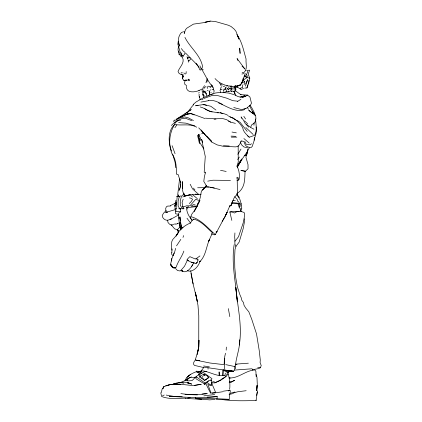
<?xml version="1.0" encoding="UTF-8"?>
<svg xmlns="http://www.w3.org/2000/svg" width="422" height="422" viewBox="0 0 422 422"><rect width="100%" height="100%" fill="white"/><g stroke="black" fill="none" stroke-linecap="round" stroke-linejoin="round"><path stroke-width="0.63" d="M180.078 188.518L179.023 190.375L180.558 185.822L180.563 181.449L180.79 182.578M171.939 252.604L171.453 244.407L171.849 241.442L172.693 239.596L177.266 234.5L178.548 232.053L176.043 236.088C179.039 230.032 184.124 225.564 190.412 223.006L192.126 220.442L193.651 219.123C201.41 220.938 206.664 227.769 212.445 232.802L208.595 241.5L209.565 239.258C206.11 246.817 205.978 255.874 199.611 261.904L200.186 261.007C198.577 266.25 193.334 272.781 187.262 270.776M193.645 219.772L193.651 219.123M223.069 92.661L225.812 91.854L226.456 91.215L226.472 89.664M203.536 95.667L202.782 94.665L202.818 92.671L201.99 90.735M223.903 89.111L225.717 88.926L225.754 87.391M180.558 185.822L180.59 184.699L180.384 187.495M232.427 88.836L231.915 88.562L231.958 86.826L231.42 85.84M244.385 218.791L244.285 222.763L243.135 228.756L239.147 242.096L235.94 246.379L234.98 249.602L234.632 257.515L234.785 267.733L235.74 277.655L237.322 286.659L239.86 294.603L241.231 297.758L241.795 300.227L243.531 302.627L243.985 305.169L245.662 307.97L248.848 311.853L251.781 319.37L256.523 333.934L259.229 350.529L260.29 360.003L260.084 362.498L261.223 365.558L260.39 367.768L258.401 368.612L252.324 369.762M225.369 373.127L224.894 375.448M242.713 84.906L242.639 87.528L240.872 87.966L240.123 88.842M186.698 85.592L184.825 84.363L184.62 82.49L185.036 81.013M238.166 145.748L238.24 162.043L236.979 166.331M198.978 340.364L198.72 347.132L197.116 354.253L198.72 347.132L198.978 340.259M253.975 125.271L254.065 122.876M225.364 399.729L222.895 399.639C233.909 401.195 245.018 400.747 256.064 400.552L256.08 400.067M200.461 371.481L202.549 369.266L203.847 367.124L223.101 369.925L222.858 375.712M186.466 86.32C185.838 93.267 194.79 92.434 199.015 90.503L202.502 88.81L203.072 89.19M199.458 98.236L199.137 95.952M222.858 375.638L223.101 369.925L228.74 370.563L224.087 369.999M198.926 374.71L195.993 376.614L195.903 378.724L203.789 383.456L204.39 384.347L205.873 383.767L206.289 382.801L208.537 380.929L210.61 379.942L211.744 380.945L211.469 385.144L210.821 385.671L207.851 384.447L210.784 392.354L210.472 393.014L215.03 392.587L215.32 391.695L211.67 383.097M229.642 389.327C230.412 383.936 229.294 378.629 228.202 373.396M226.181 350.133L226.345 347.079M234.912 232.949L234.69 237.058L235.017 241.199L238.52 236.726L243.13 223.074L244.686 215.473L244.591 213.627L244.048 212.43L240.888 211.417L235.924 211.311M175.009 207.033L175.879 200.334M186.192 71.592L186.076 73.57L185.015 74.056M224.736 368.949C223.94 363.732 224.035 358.383 225.533 353.225M245.045 171.385C244.702 180.41 245.071 188.281 236.763 193.709M235.381 368.812C235.128 359.175 239.965 349.669 239.67 339.784M180.073 55.092L179.134 54.533L179.202 53.615M178.817 214.329L175.879 213.848L175.33 213.152L175.367 212.097L175.8 211.301L177.245 196.188L178.77 196.045L179.514 196.731M256.064 400.552L257.431 391.299L256.724 390.076L257.098 385.297L256.729 390.73M207.65 87.444L207.724 86.557M216.275 399.428L223.834 399.708L229.23 399.302L229.642 394.412L230.37 391.236M205.693 92.761L205.836 91.141M180.685 229.99C179.397 224.462 178.453 218.686 178.712 213.015L180.294 212.24L180.521 209.075L181.275 208.626M256.724 390.076L257.278 384.384L256.977 377.342L256.048 374.435M171.554 252.446L171.622 254.176L172.477 255.194L173.4 255.521M179.572 178.917L177.725 194.626L178.332 196.088M212.852 94.491L212.952 93.605M241.632 203.262L241.421 205.187L240.434 206.163M224.182 363.595L224.741 358.478M182.246 208.684L183.153 208.964L183.918 208.431L183.359 207.318L182.346 206.632L182.573 204.644L182.077 202.713L183.148 199.205M170.62 264.183L172.867 267.226L174.676 267.574C172.703 267.617 170.968 266.113 170.62 264.183L171.849 258.739L171.406 261.002L171.575 259.245L174.249 252.773M244.718 88.098L246.96 87.961L248.59 83.35L248.954 80.322M239.3 345.038C242.508 325.673 237.47 306.509 235.766 287.292L237.343 301.915C235.935 282.867 231.177 263.824 234.147 244.676M247.767 149.831L247.429 152.353L245.899 157.058L248.02 164.633L248.02 168.821L245.435 171.242L241.004 170.509L245.435 171.242M236.99 180.505L238.214 180.215L238.551 177.725M195.37 397.477L195.787 398.679L216.945 398.716L217.246 396.553C201.289 398.7 185.316 396.975 169.327 396.427L182.251 396.775M239.058 207.26L239.205 206.226M247.746 149.821L246.617 154.98L244.201 155.776M213.859 92.576L214.144 90.651L213.189 89.417L212.139 89.39M244.101 84.764L244.581 81.662L243.083 80.243L245.224 73.264M231.704 90.793L231.172 91.716M203.61 375.316L204.533 375.411L200.513 372.874L198.883 373.903L198.704 375.026L199.611 375.227L200.403 376.292L199.595 377.136M236.969 178.316L237.153 177.177L237.454 192.859L236.937 194.589L234.379 197.274L230.855 205.672L229.251 206.616L229.958 205.577L224.91 217.05L222.188 221.276M178.047 196.399L178.321 194.769M183.718 80.249L185.1 80.322L184.483 80.57L183.718 80.249L182.346 78.555L183.259 75.955L183.122 76.683L182.61 74.773M197.733 372.505L197.802 372.151L199.437 371.476L201.305 371.355M189.188 79.948L189.035 80.797L188.718 79.099L189.188 79.948L187.695 80.011M225.717 88.926L226.076 87.08M246.875 153.698L246.617 154.98L244.713 155.285M247.128 152.416L247.635 149.857M256.592 395.419L257.283 392.049L257.209 392.386M243.32 77.885L241.743 83.329L242.74 80.09M184.641 31.618L184.224 33.517L185.511 29.656L186.825 28.179L193.429 24.128L204.079 22.609L210.293 21.1L215.315 21.501L228.233 25.204L231.008 26.454L234.3 29.202L235.924 31.254L238.942 39.093L237.322 35.321M180.632 120.149L176.174 121.204L175.784 122.913L173.331 123.604L171.364 125.498M174.333 206.152L174.639 204.802M206.928 82.116L207.635 79.041M248.59 83.35L249.782 78.154L248.205 74.267L249.581 70.173L247.466 70.384L247.598 71.893L246.532 74.578L244.132 76.24L247.113 77.579L249.782 78.154M203.298 97.962L203.631 96.527L202.782 94.665M246.96 87.961L247.698 84.811M176.438 202.623L175.942 204.702L176.428 203.736M178.569 232.469L177.578 229.531L179.445 227.553L180.537 227.368M178.274 41.171L177.852 44.146L180.147 51.901L181.745 55.831L182.457 55.883L183.76 55.187L184.915 54.032L184.625 52.486M175.636 248.358L174.671 251.939M200.012 99.465L200.16 98.896M205.535 172.144L204.359 176.897L203.794 181.423L206.268 185.553L202.491 190.09L206.543 185.706L201.41 191.119L200.207 197.733L198.298 203.889L199.954 200.065L194.262 211.369L197.987 204.464L195.154 209.602L191.799 214.181L190.338 217.826L191.999 220.353M240.419 210.188L240.962 208.199M175.088 205.889L175.626 203.931M205.968 82.786L207.102 78.677M178.728 46.251C178.095 48.145 177.414 50.862 179.155 52.381L178.269 51.146L178.854 52.286L179.134 54.533M195.254 359.845L197.939 351.573L198.757 346.784L198.778 315.672L197.976 305.291L195.439 292.631L197.327 301.345L193.097 283.911L190.712 270.845M254.002 140.141C255.204 135.837 257.373 131.453 256.091 126.895M173.489 254.941L174.413 252.509M182.853 76.087L182.346 78.555L183.064 77.479M203.905 88.599L204.681 87.354M250.8 127.085L251.438 125.076L254.83 122.586L255.932 118.782L255.674 115.596L252.44 111.403L253.575 113.502M196.378 372.083L196.715 371.043L197.195 371.355M203.868 148.971L199.748 142.488L198.878 137.361L199.917 134.207M204.164 96.311L204.77 95.741M199.047 95.53L199.131 94.19M241.743 83.329L242.107 82.301L240.376 85.413C231.52 87.929 221.218 85.613 215.035 78.561M245.377 86.109L247.667 79.637L245.609 83.973M196.161 259.039L196.082 258.718L197.459 258.981L198.097 259.883L197.264 262.231L195.972 263.47L191.366 262.083M183.871 251.069C181.935 256.766 177.868 261.534 176.148 267.237L175.668 267.464L175.657 267.991M182.984 237.407L183.639 235.597M184.989 380.86C186.508 376.055 191.709 373.507 196.082 371.771L199.653 372.193L201.484 373.312M167.297 211.971L165.572 212.419L167.149 212.366L167.297 211.971L174.655 209.787M228.845 90.894L228.45 91.716L226.456 91.215M169.808 384.511L177.81 384.247M236.837 34.477C242.038 41.667 243.615 50.614 246.058 58.964C245.588 63.237 247.804 68.971 244.248 72.267L242.149 72.763M203.214 95.003L203.678 93.948M196.383 258.897L195.033 258.876L189.831 256.65L187.658 258.834L187.004 260.026L187.421 260.158L184.519 266.219L181.133 270.17M181.502 270.618C186.608 274.754 191.973 266.889 193.709 262.737M180.521 209.075L178.986 208.7L179.471 207.708M162.86 388.625L163.958 386.578L169.602 384.806L165.82 385.777L169.106 384.875M204.39 384.347L205.034 383.055L208.537 380.929M208.779 95.715L209.708 93.869L209.164 90.915L209.708 93.869M200.534 372.135L201.215 370.78C209.528 371.065 216.813 377.337 225.369 375.311M210.863 380.818L211.96 378.639L202.887 372.178L200.898 373.444M234.774 91.231L235.497 89.643L235.154 87.618M196.694 127.191C189.926 123.261 181.845 125.914 174.624 124.464C169.227 133.257 168.151 144.245 172.023 153.845C176.211 159.574 176.396 166.785 176.422 173.595L176.269 174.028L178.168 174.581L180.843 183.095M198.72 93.093L199.168 92.307M162.908 388.583L163.958 386.578L162.032 389.369L161.42 392.402L160.777 392.813L161.626 396.48C169.106 399.544 177.804 398.22 185.749 398.152M203.91 91.643L203.499 92.423L203.488 90.651M249.333 147.769L247.039 152.057L238.741 163.984M180.458 55.551L181.26 54.67L182.341 57.107M233.028 91.558L234.004 91.484M241.679 159.115L237.407 166.875L241.679 159.115L237.744 165.508L241.906 159.21L240.028 161.795M226.64 374.921L227.933 372.04M211.369 233.82L214.202 234.843L215.283 234.627L227.2 212.298L225.585 215.041M237.28 167.107L241.104 160.687L238.24 164.664M237.797 154.31L240.988 149.077M194.843 360.573L193.793 362.287L193.55 364.175L194.389 365.378L203.773 367.567M180.843 239.358L176.533 245.836M175.615 202.576L174.972 203.589L175.589 203.098L170.356 205.651M228.091 374.087C224.462 378.661 217.393 382.891 211.369 383.076M182.557 78.244L182.768 77.912M237.681 159.563L239.353 157.042M174.407 119.99L173.632 121.146L174.444 122.712L178.348 120.075L182.019 118.608L185.385 118.223L191.72 120.639M213.189 89.417L213.632 88.768L211.559 84.806L212.625 86.742C207.788 81.367 205.124 74.657 201.278 68.649M174.893 127.724L176.786 125.012M202.85 88.056L204.564 85.64M190.338 217.826L191.119 216.734C201.078 219.461 207.824 228.049 215.283 234.627M229.964 370.69L228.022 372.557M238.52 163.863L239.274 162.829M191.451 266.54L192.733 264.784M219.92 90.614L220.801 89.438L220.695 88.129L221.228 87.001L221.925 86.821M221.988 83.999L221.555 84.564L222.046 85.408M190.607 59.175L188.729 61.227L188.703 60.631M232.369 91.173L232.005 91.627L231.367 91.236M186.883 380.76L187.99 379.473M251.449 143.675L250.399 144.83L246.131 144.197L244.892 141.555M166.152 210.509L163.525 213.226L162.227 215.51C162.359 218.353 165.055 220.511 167.84 220.279L171.448 218.907L178.923 214.777M245.282 108.454L243.963 109.868C234.854 112.421 226.656 106.154 218.601 102.926M180.621 195.792L179.097 197.417L178.11 201.22L178.137 206.078L178.775 207.392M196.082 258.718L199.933 255.938M189.214 203.594L191.287 201.547L192.569 199.363L191.361 198.351L189.383 197.865M180.996 229.162L183.042 227.205M238.214 180.215L239.184 179.303C239.896 174.755 239.042 170.04 236.916 165.967M195.972 263.47L197.248 262.294M240.493 210.784L241.463 209.903L241.774 208.136L241.458 205.83M184.715 114.235C188.745 111.935 190.559 107.594 193.761 104.572M193.097 104.55L196.088 101.971L203.71 97.587L211.074 94.401L215.631 92.977L220.732 92.355L228.418 93.014L234.474 94.76L238.235 96.685L242.523 97.276L245.688 96.311M240.45 142.24L241.236 141.576M186.814 377.458L190.776 374.24M188.497 376.144L189.077 375.659M241.331 83.683L239.037 85.545L239.96 85.165L236.299 86.246L239.96 85.165M205.002 87.243L206.015 86.447M186.993 112.706L191.203 109.588L189.362 110.638M187.843 378.534L184.667 380.755L179.339 383.007M243.552 88.309L241.252 89.559L235.318 85.845M243.083 80.243L247.113 77.579M225.712 364.613L234.31 366.454L235.054 365.958M186.867 112.426L176.618 119.073M211.353 94.533L211.749 94.28L210.789 94.396M233.73 107.531L241.495 109.583L246.311 108.391L250.468 105.041L251.486 103.274L249.945 97.06L247.54 95.087L246 96.063L242.523 97.276M237.301 101.596L240.925 99.302M174.624 124.464C167.608 130.699 168.267 142.947 171.554 151.05M221.808 378.961L226.208 376.371M236.378 211.997L234.537 213.01L231.509 211.891L229.842 211.976L231.826 220.4M176.686 119.088L184.208 115.116L179.192 117.691L187.959 113.708L179.192 117.691M178.986 208.7L179.55 208.405M172.26 224.942L173.7 224.203M214.587 383.076L221.154 379.705M227.991 89.527L229.288 88.884M176.512 196.552L177.245 196.188M230.818 382.105L234.627 380.306L231.045 382.258L229.162 382.596M200.403 376.292L199.442 376.746L204.596 380.449L208.642 377.643L207.323 375.701L203.425 374.15L204.987 375.063M183.617 31.708L181.455 32.483C178.105 36.223 177.33 41.667 179.556 46.172L178.559 41.847M174.692 120.465L179.703 118.128L184.62 116.894L188.238 117.822L193.434 120.555M187.938 57.434L188.075 58.537M242.856 82.438L244.581 81.662M206.21 21.838L205.071 22.345L210.293 21.1M216.359 232.1L217.219 231.725L215.974 232.053M194.558 377.901L191.33 377.068L188.576 378.276L186.445 380.111L186.993 380.697L187.98 380.887L191.957 380.639L193.798 379.025L194.922 377.126L196.066 377.447M162.575 395.741L164.227 395.034M206.289 382.801L207.128 382.448L208.231 383.529L211.469 385.144M188.423 378.27L191.33 377.068M233.915 91.648L235.065 91.178L235.935 89.796L235.592 87.449M239.928 208.463L238.841 205.467L240.382 204.839L240.888 202.745L239.981 199.632L236.927 194.932M182.763 196.99L186.055 195.718M183.391 74.821L182.684 75.105L183.122 76.683M238.973 206.548L239.912 206.189M203.984 98.442L211.886 95.557L217.863 95.63L226.635 98.147L232.807 100.679L237.496 101.153M241.69 96.854L244.728 95.799L240.023 97.187M184.514 196.288L190.211 194.779L198.039 194.5M177.251 223.618L178.801 223.085M210.235 90.081L210.889 89.854M186.587 195.539L189.763 194.895L185.743 195.65M197.923 371.982L199.437 371.476L201.378 371.455L197.802 372.151M211.881 86.605L209.913 87.022M170.472 219.208L170.098 219.334L171.448 218.907M176.934 383.324C181.845 381.667 187.178 381.741 191.794 384.136L188.296 383.229M192.036 220.131C188.898 216.602 186.571 212.182 186.513 207.381L188.708 206.701M211.401 382.379L214.302 381.504M233.53 392.956L237.649 391.774L246.163 390.709M201.674 99.608L202.898 99.26M230.048 393.341L235.007 391.985M241.885 74.056L243.969 73.491M171.67 384.59L176.855 383.202L172.746 384.352C176.148 382.68 180.173 382.263 183.844 383.208M202.085 89.981L202.797 89.791M175.71 224.193L177.535 223.718M223.275 86.505L224.741 86.125M229.077 394.544L233.292 393.489M228.566 86.948L229.209 88.641L231.915 88.562M174.65 207.06L175.315 206.917M180.88 270.687L179.74 270.929L177.535 270.539L175.716 268.698M190.691 113.576L186.603 114.315L190.691 113.576L194.247 114.958M176.174 121.204L177.182 121.003M226.593 86.014L227.611 85.824M230.296 91.664L229.521 91.811L228.613 91.316M235.513 364.592L237.022 364.307M187.215 80.106L185.785 80.56M228.202 390.914L230.317 390.218L223.322 391.178M170.351 384.611L171.448 384.41M220.801 89.438L222.077 89.206M200.883 102.087L208.384 100.716M190.232 397.777L187.7 398.062M207.719 181.149L212.994 180.21L230.454 180.416M197.301 203.604L198.498 203.393M174.291 224.103L175.478 223.913M201.21 377.927L202.423 377.727L204.596 380.449L208.642 377.643L207.598 376.851M186.028 80.111L184.789 80.307L186.709 80.016M186.513 207.381L187.595 207.613L196.805 206.585M208.246 100.589C213.284 99.518 218.063 102.077 222.368 104.361M212.002 393.32L222.9 391.716M202.011 394.006L206.363 393.362M207.439 393.589C198.678 395.124 189.663 394.897 180.885 393.599M229.415 381.483L230.697 381.309M180.801 54.554L181.428 54.47M229.842 211.976L234.3 211.39L239.084 211.427M198.071 105.447L195.576 105.758L203.557 104.556L206.522 105.289M203.051 104.83L204.301 104.672L210.831 106.275L215.98 110.084M203.858 395.868L214.692 394.538M244.016 95.873L245.119 95.757M176.449 208.294L174.639 208.811L175.151 209.254M195.259 194.125L198.762 194.452L201.036 194.22M174.228 384.632C181.233 383.498 188.133 385.687 195.149 385.407M175.183 268.149C173.231 268.566 171.522 266.926 171.063 265.127M215.083 399.434L209.618 399.882L195.787 398.679M197.543 259.931L198.097 259.883M184.541 80.365L185.1 80.322M229.251 377.954C238.652 378.465 245.715 370.316 254.957 369.978L255.885 371.297L256.165 376.572M181.101 72.806L182.357 72.726M235.555 87.016L237.507 86.9M248.368 363.184L235.46 364.149M226.276 371.882L229.426 371.692M229.23 399.302L216.945 398.716M214.102 119.183L215.969 119.073M187.321 382.944L188.513 382.881L187.315 382.928M207.123 397.086L217.246 396.553M232.153 203.156L239.754 204.069L238.609 201.684L237.618 201.178L237.269 199.559L234.817 196.747M180.431 211.58L177.609 211.691L175.8 211.301M175.668 267.464L174.043 267.516L175.077 267.537M170.673 205.999L167.576 206.089L166.363 206.791L165.693 208.5L165.952 211.169M197.491 206.063L191.029 206.189L193.26 204.607L195.117 204.834M197.654 187.758L205.076 187.658M182.346 206.632L184.214 206.622L186.603 205.815L189.916 205.83L195.634 199.39L199.358 200.482M231.314 137.145L236.832 137.124M257.731 367.594L260.39 367.768M197.401 394.902L185.036 394.449M225.174 370.31L228.17 370.347M179.698 208.51L181.27 208.537M177.129 384.363L180.463 384.437M225.696 89.659L223.296 89.991L223.813 91.521M247.54 95.087L240.535 94.665M224.567 370.368L233.355 371.223L234.616 370.057L234.796 367.335L234.31 366.454M201.758 399.36L185.516 398.368M234.732 370.068L251.77 368.796L252.256 368.986L252.593 370.068M207.155 90.329L208.057 90.366M231.045 136.106L235.803 136.343M223.396 145.685L229.23 145.991M232.749 200.424L235.291 200.555M189.816 113.671L192.015 113.803L204.855 118.529M205.382 118.176L214.898 118.825L222.473 118.503L226.603 119.653L230.634 122.132L235.397 123.382M201.679 133.568L204.09 133.732L201.109 129.95M244.132 76.24L247.471 76.487L246.532 74.578M178.606 122.575L185.954 123.161L194.853 125.888M232.179 202.66L237.164 203.061L239.754 204.069M208.716 187.141L205.266 186.825L208.832 186.883L220.031 189.536M166.236 395.082L175.473 396.664M203.789 371.191L206.39 371.471M224.551 370.326L232.332 371.186M217.072 112.711L218.369 112.859M224.984 370.379L229.885 370.927M198.894 90.487L199.221 90.804M199.828 360.573L195.391 360.061L210.014 363.015L224.087 364.666M235.365 86.795L237.175 87.011M181.18 74.098L182.457 74.256M209.924 187.289L214.35 187.938M203.615 365.953L209.433 366.876M224.91 371.444L228.344 372.315M232.01 132.044L236.336 132.851M188.75 57.709L187.199 57.714L187.811 58.853M220.5 170.335L226.171 171.443M178.374 195.961L178.77 196.045M212.16 111.983C207.83 111.244 204.522 107.842 200.181 106.951M171.105 224.752L171.949 225.448L169.459 224.114L168.025 222.515L167.529 220.115M229.162 377.811L230.291 378.091M247.972 147.943L243.9 146.925L241.611 144.873L240.345 142.198M183.712 56.216L182.515 55.725M189.146 57.714L190.338 58.025M184.435 51.563L183.459 51.299L181.328 48.556M183.918 208.431L181.882 207.861L180.289 205.319L180.263 200.735L181.55 196.093L183.222 194.7L185.226 195.724M208.083 86.12L210.778 87.201M200.403 99.138L199.975 99.012L200.128 99.434M225.063 370.405L223.101 369.925M181.629 74.747L179.16 73.512L178.021 71.471C179.735 66.845 185.1 62.794 182.462 57.397M194.305 263.027L191.134 262.204L187.421 260.158M230.037 116.883C235.455 118.545 239.728 122.955 242.719 127.634C243.014 131.78 246.638 134.465 249.217 137.314M204.058 91.959L204.902 92.281L204.586 91.136L204.902 92.281M210.757 92.265L211.243 92.455M197.343 198.635L192.596 194.69M181.729 270.797L182.093 271.072L181.033 270.18L182.937 271.293L181.175 270.428M228.17 115.48C220.928 111.181 211.612 113.856 204.818 108.697M228.429 121.151L230.634 122.132M220.21 112.495L222.89 113.724M228.634 116.177L233.719 118.524M198.883 373.903L202.982 376.498M235.017 86.004L236.774 86.848L235.402 85.75M253.965 129.211L250.684 127.486L246.416 124.284M207.038 87.871L207.798 88.277M187.004 260.026L188.523 260.975M235.592 90.93L241.11 94.839M205.034 383.055L195.993 376.614M167.149 212.366L166.257 211.723M236.811 120.186L240.176 122.417L247.186 131.395M183.828 72.937L184.609 73.491M247.582 135.868L249.413 137.171L254.719 135.314C257.267 130.329 255.964 124.295 255.5 118.92M228.824 89.628L227.753 88.847L227.595 88.177L227.859 89.079M249.17 143.047L243.905 138.558M205.176 172.888L204.195 172.165L205.271 156.462L201.568 139.181L202.692 142.182M175.927 167.624L175.589 167.339L175.146 162.634L172.614 154.041M198.762 194.452L192.511 188.877L190.174 184.24M233.108 117.991L235.413 119.959M203.298 69.936L201.658 68.528L202.607 66.781C200.677 55.145 189.969 47.675 184.947 37.389M180.642 56.115L181.634 56.986M253.147 134.476L245.831 127.502M245.91 70.216L246.306 70.569M242.006 66.085L244.939 69.034L237.064 58.526L237.908 60.531M244.496 120.803L247.582 123.799M206.901 136.48L211.649 141.154M190.211 194.779L192.443 196.979M206.3 95.245L207.186 96.126M248.716 127.143L245.024 123.224L243.462 120.207L241.067 116.873L241.832 118.387M188.233 61.649L188.692 62.139M211.802 142.072L198.741 127.85M185.379 52.871L197.259 64.946L196.051 63.627L198.693 67.029L199.743 69.83L200.735 70.057L201.02 68.622L199.907 65.742M219.382 82.881L220.411 84.073M201.816 131.01L212.023 142.23L217.182 144.904L223.296 146.307L235.45 146.882L237.797 146.513L239.627 144.556L241.257 140.795L243.932 141.56L245.224 144.815L246.295 146.128L248.658 147.204L251.132 147.515L252.182 146.492L254.772 138.854L254.455 137.635M193.397 188.112L194.911 189.9M229.969 85.74L230.892 86.979L231.124 88.731L232.132 90.034M171.263 224.863L174.645 228.856L176.892 229.621L178.353 230.887L177.525 229.747M186.999 218.237L190.654 223.217M239.432 197.681L237.022 194.326L237.512 195.011M184.208 194.568C181.544 190.818 182.52 185.859 182.388 181.571L182.515 188.418M180.938 52.718L181.956 54.143M249.94 105.189L251.786 107.8L254.635 113.17L255.02 115.728M171.606 265.913L170.878 264.852L171.216 265.744M247.239 107.336L248.569 109.33M243.832 116.335L245.583 118.967M197.712 65.399L199.015 67.414M178.585 232.438L178.01 231.509L178.706 232.659M205.873 383.767L210.472 393.014M231.124 88.731L231.884 90.002M249.318 105.532L254.144 114.425M202.27 141.565L202.702 142.378M220.231 84.189L220.88 85.476M184.119 194.115L183.654 193.134L184.298 195.143M235.94 246.379L234.912 244.132L234.848 240.793M187.954 59.692L188.434 60.763M234.199 91.542L235.829 95.34M187.004 56.632L187.616 58.094M233.941 91.59L234.542 93.172M172.107 145.69L175.061 153.735M240.577 209.982L241.21 211.744M181.729 228.265L180.5 222.906L179.967 216.919L180.426 220.717M234.374 86.072L235.091 88.383M181.671 228.265L180.579 221.983M234.12 91.537L234.748 93.679L234.268 91.548M238.467 204.121L238.841 205.467M212.836 86.821L213.01 87.481M197.501 135.204L199.506 143.744M234.806 87.006L235.413 89.97L235.291 89.121M190.997 273.387L193.097 283.911M228.355 308.63L229.8 316.59M175.515 209.607L175.636 210.414M171.965 248.859L172.176 250.23M187.595 207.613L187.827 209.159M198.941 136.812L198.588 134.286L198.878 137.361M199.121 138.073L199.748 142.488M233.767 87.248L234.168 90.097M203.098 90.698L203.214 91.732M239.886 51.32L240.107 53.42L239.733 48.129L239.854 50.682M200.218 137.224L200.524 140.479M230.539 89.496L230.655 90.793M215.009 392.27L215.03 392.587M220.437 91.136L220.532 92.45M207.983 367.799L208.046 369.139M179.018 216.998L179.102 218.918M219.261 375.137L219.123 371.909L219.224 375.78M199.68 96.58L199.627 97.165L199.68 96.58M232.569 201.215L231.673 204.412L230.855 205.672L232.569 201.215M201.141 384.305L194.837 385.333L201.141 384.305M233.355 371.223L225.738 370.405L233.355 371.223M252.535 113.228L248.774 110.332L253.543 114.03L252.535 113.228M206.163 93.795L205.783 92.829L206.332 94.549L206.163 93.795M180.838 229.79L179.313 222.858L180.848 229.805"/></g></svg>
